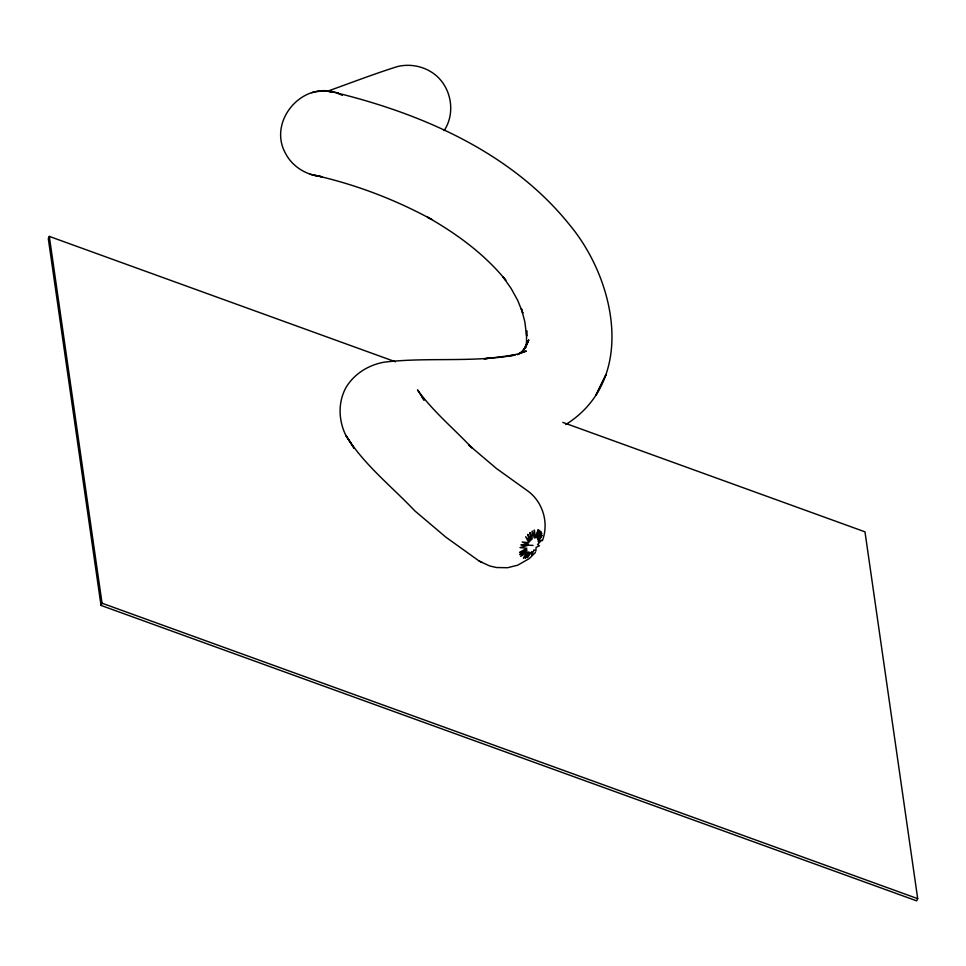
<?xml version="1.0" encoding="UTF-8"?>
<svg xmlns="http://www.w3.org/2000/svg" width="966" height="966" viewBox="0 0 966 966"><rect width="100%" height="100%" fill="white"/><g stroke="black" fill="none" stroke-linecap="round" stroke-linejoin="round"><path stroke-width="1.45" d="M525.323 348.086L526.47 342.773L526.651 330.626L526.627 336.096L524.828 321.738L521.411 308.806L522.823 313.093L517.728 300.426L511.099 288.411L503.008 276.904L505.846 280.321C484.461 254.034 456.761 233.82 427.479 217.169L431.778 219.487C396.495 200.288 358.712 185.641 319.613 176.404C305.353 174.508 291.961 166.188 285.405 153.135C268.367 122.525 299.81 83.462 333.173 91.77L329.068 91.758M525.275 348.436L528.68 340.104L523.427 350.598M542.349 540.743C549.135 523.246 543.013 501.994 527.762 490.97L496.415 468.474L468.739 444.964L471.36 447.391M395.444 361.779L49.314 236.404L48.3 238.614L101.019 605.428L916.686 900.867L917.7 898.658L864.981 531.843L562.828 422.408M101.019 605.428L102.046 603.207L49.314 236.404M523.596 350.26L528.68 340.104M444.143 130.603C456.206 112.418 451.146 86.046 433.408 73.392C423.108 66.086 409.765 63.563 397.509 66.545C373.733 74.02 350.465 83.004 327.027 91.408M520.988 352.566L524.586 348.291M535.43 552.504L529.235 558.602L517.679 565.207L507.512 567.718L496.512 567.537L489.702 565.967L479.172 561.053L445.881 537.181L414.788 510.833C391.411 486.14 363.699 464.537 345.78 435.243C338.438 420.27 337.871 402.073 346.106 387.33C354.365 373.625 368.903 364.762 384.54 362.117C427.878 357.022 471.879 362.757 515.059 355.102L484.026 358.809L491.054 357.988M565.822 424.533C637.222 379.529 615.511 279.826 569.674 224.945C512.487 153.425 424.11 114.495 337.013 92.99L342.362 95.344M517.607 354.751L522.026 351.636M519.322 353.653L526.289 351.056L517.643 354.075L507.887 355.959M527.46 545.5L519.998 547.589L526.76 548.253L519.466 552.612L526.736 549.473L519.841 554.665L526.929 550.511L520.65 556.307L527.943 551.948L523.379 558.106L528.728 552.274L525.202 558.203L529.658 552.323L527.243 557.756L531.795 551.586L531.638 555.281L534.053 549.859L535.901 551.091L536.07 547.396L539.39 545.79L537.543 544.57L541.564 540.211L538.243 541.817L542.107 535.2L538.267 540.598L541.721 533.147L538.074 539.547L540.912 531.505L537.664 538.714L539.716 530.334L536.275 537.796L538.183 529.694L535.345 537.748L534.331 530.056L534.307 537.977L532.157 531.034L532.061 539.233L529.936 532.52L530.95 540.211L527.738 534.44L529.887 541.371L525.661 536.722L528.933 542.675L522.171 542.011L528.112 544.063L520.903 544.812L533.075 545.416M328.549 91.432L331.435 90.816L329.008 91.311M311.632 92.736C320.374 90.333 329.635 90.502 338.305 93.183L328.621 91.166M313.998 175.124L322.39 176.887L319.939 176.367M310.195 174.291L318.804 176.114M102.046 603.207L917.7 898.658M479.172 561.053L482.07 562.49M472.229 448.2C454.068 428.807 433.07 411.552 417.529 389.902L424.122 400.165L422.045 396.929M349.752 441.51L345.78 435.243L354.075 448.2L350.296 442.271M606.008 374.663L595.889 395.299L606.008 374.663"/></g></svg>
